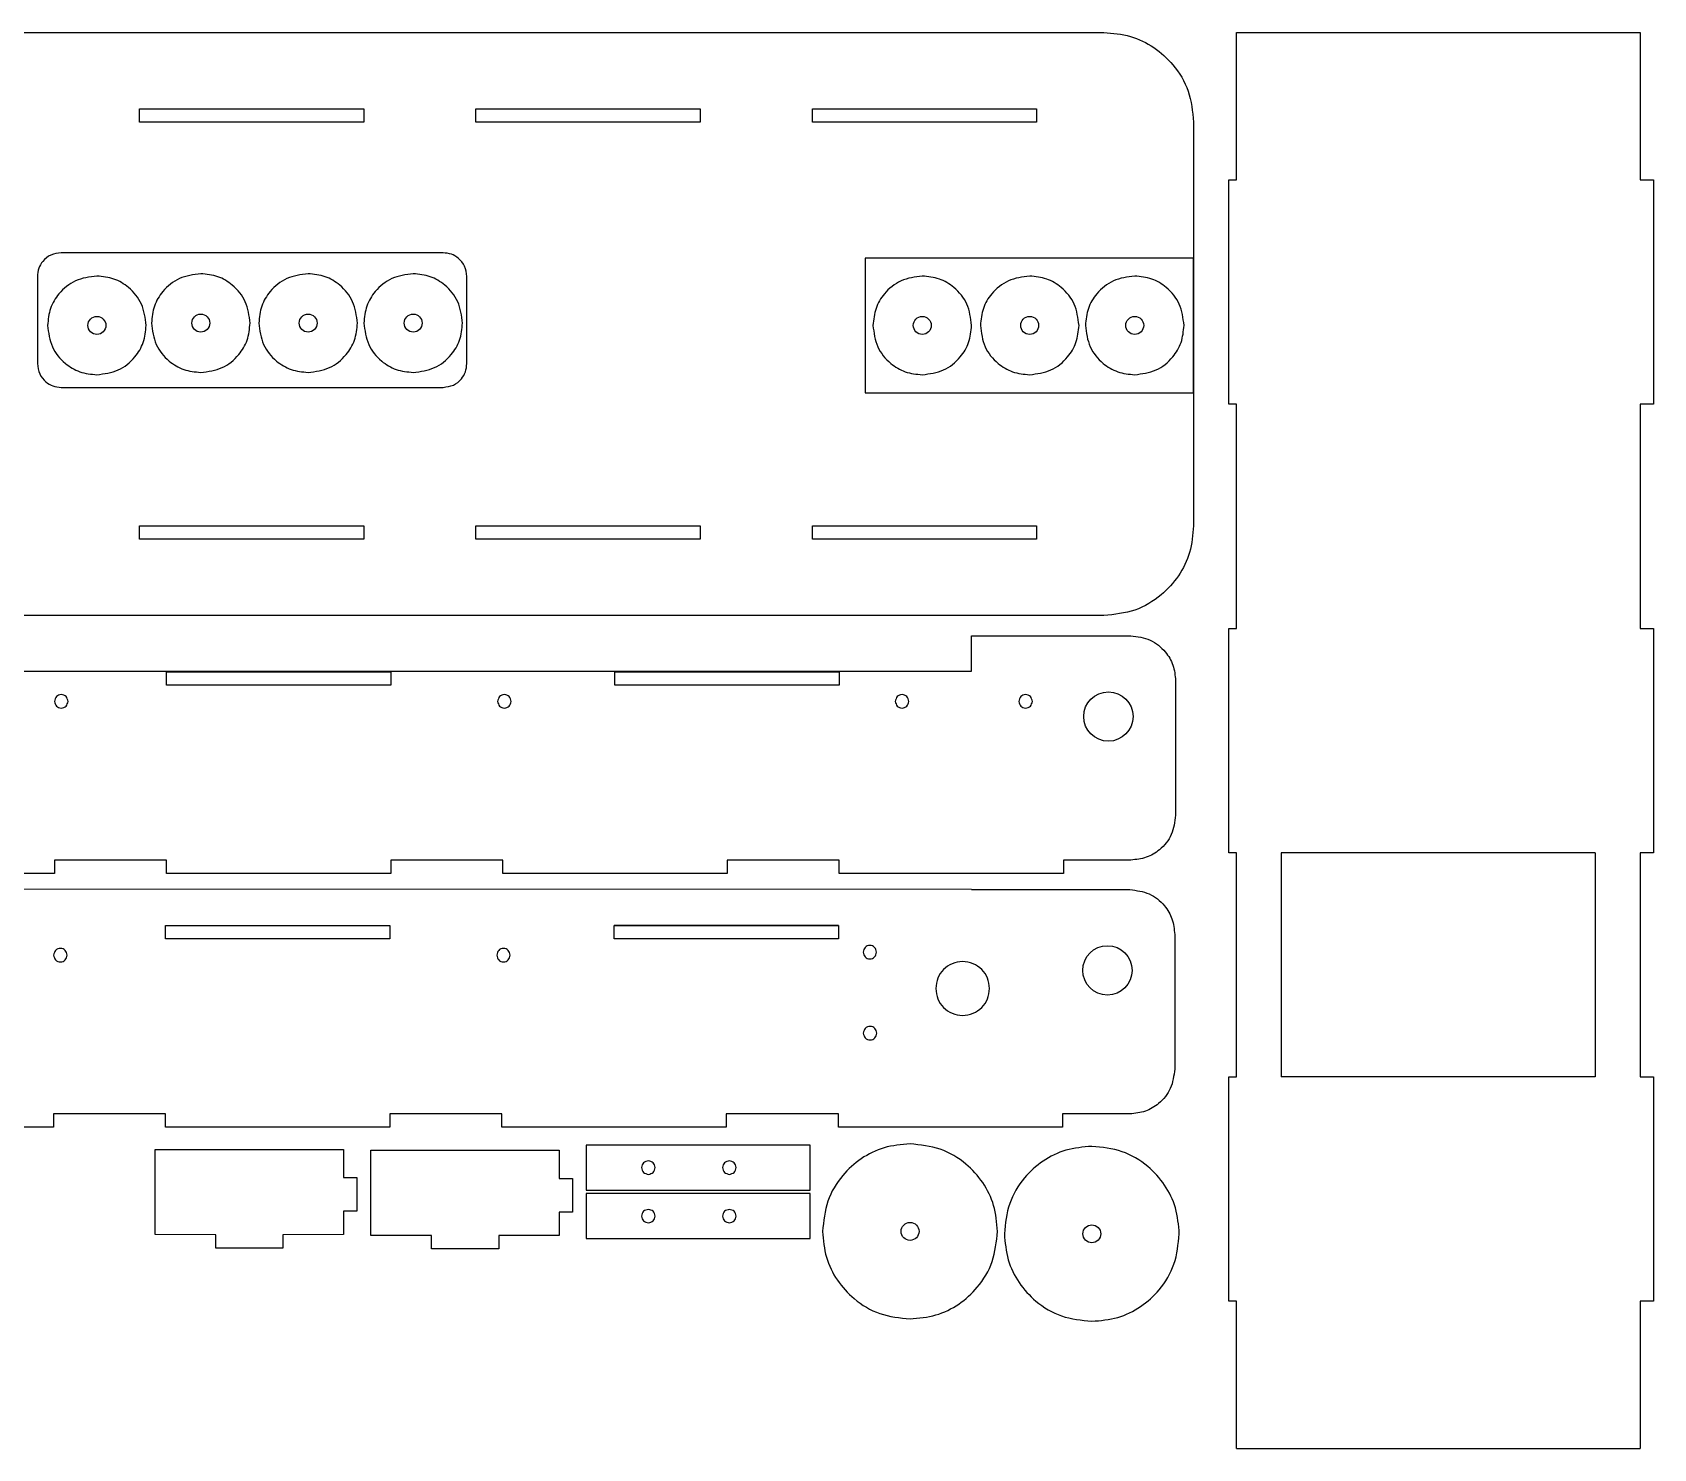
# Model space of a CAD drawing. Header units: centimetres. Extents: x -86 to 29, y -72 to -3.
# Drawn here: x -43 to 29.2, y -66.5 to -3.3 of the extents above; entities that cross this region are included whole.
import ezdxf

# ---------------------------------------------------------------- set-up
doc = ezdxf.new("R2010")
doc.units = ezdxf.units.CM

msp = doc.modelspace()

# ---------------------------------------------------------------- linework, layer by layer
at = {"color": 7, "linetype": 'Continuous'}
for p, q in [((-71.27, -3.307), (4.73, -3.307)), ((10.64, -9.883), (10.64, -3.313)), ((10.64, -3.313), (28.64, -3.313)), ((28.64, -3.313), (28.64, -9.883)), ((-38.27, -7.307), (-38.27, -6.707)), ((-38.27, -6.707), (-28.27, -6.707)), ((-28.27, -6.707), (-28.27, -7.307)), ((-23.27, -6.707), (-13.27, -6.707)), ((-23.27, -7.307), (-23.27, -6.707)), ((-13.27, -6.707), (-13.27, -7.307)), ((-8.27, -6.707), (1.73, -6.707)), ((-8.27, -7.307), (-8.27, -6.707)), ((1.73, -6.707), (1.73, -7.307)), ((-28.27, -7.307), (-38.27, -7.307)), ((-13.27, -7.307), (-23.27, -7.307)), ((1.73, -7.307), (-8.27, -7.307)), ((8.73, -7.307), (8.73, -25.307)), ((10.297, -19.883), (10.297, -9.883)), ((10.297, -9.883), (10.64, -9.883)), ((28.64, -9.883), (29.239, -9.884)), ((29.239, -9.884), (29.241, -19.883)), ((-24.733, -13.133), (-41.768, -13.133)), ((8.723, -13.371), (-5.916, -13.371)), ((-5.916, -13.371), (-5.916, -19.371)), ((8.723, -19.371), (8.723, -13.371)), ((-42.825, -14.191), (-42.825, -18.076)), ((-23.676, -18.076), (-23.676, -14.191)), ((-41.768, -19.133), (-24.733, -19.133)), ((-5.916, -19.371), (8.723, -19.371)), ((10.64, -19.883), (10.297, -19.883)), ((10.64, -29.883), (10.64, -19.883)), ((29.241, -19.883), (28.64, -19.883)), ((28.64, -19.883), (28.64, -29.883)), ((-38.27, -25.307), (-28.27, -25.307)), ((-38.27, -25.907), (-38.27, -25.307)), ((-28.27, -25.907), (-38.27, -25.907)), ((-28.27, -25.307), (-28.27, -25.907)), ((-23.27, -25.307), (-13.27, -25.307)), ((-23.27, -25.907), (-23.27, -25.307)), ((-13.27, -25.907), (-23.27, -25.907)), ((-13.27, -25.307), (-13.27, -25.907)), ((-8.27, -25.307), (1.73, -25.307)), ((-8.27, -25.907), (-8.27, -25.307)), ((1.73, -25.907), (-8.27, -25.907)), ((1.73, -25.307), (1.73, -25.907)), ((4.73, -29.307), (-71.27, -29.307)), ((-1.167, -30.211), (5.93, -30.211)), ((-1.167, -31.786), (-1.167, -30.211)), ((10.297, -39.883), (10.297, -29.883)), ((10.297, -29.883), (10.64, -29.883)), ((28.64, -29.883), (29.24, -29.883)), ((29.24, -29.883), (29.234, -39.883)), ((-62.9, -31.786), (-1.167, -31.786)), ((-37.07, -31.811), (-27.07, -31.811)), ((-37.07, -32.411), (-37.07, -31.811)), ((-27.07, -32.411), (-37.07, -32.411)), ((-27.07, -31.811), (-27.07, -32.411)), ((-17.07, -31.811), (-7.07, -31.811)), ((-17.07, -32.411), (-17.07, -31.811)), ((-7.07, -32.411), (-17.07, -32.411)), ((-7.07, -31.811), (-7.07, -32.411)), ((7.93, -32.211), (7.93, -38.211)), ((-37.07, -40.211), (-42.07, -40.211)), ((-42.07, -40.211), (-42.07, -40.811)), ((-37.07, -40.811), (-37.07, -40.211)), ((-22.07, -40.211), (-27.07, -40.211)), ((-27.07, -40.211), (-27.07, -40.811)), ((-22.07, -40.811), (-22.07, -40.211)), ((-7.07, -40.211), (-12.07, -40.211)), ((-12.07, -40.211), (-12.07, -40.811)), ((-7.07, -40.811), (-7.07, -40.211)), ((5.93, -40.211), (2.93, -40.211)), ((2.93, -40.211), (2.93, -40.811)), ((10.64, -39.883), (10.297, -39.883)), ((10.64, -49.883), (10.64, -39.883)), ((26.64, -39.883), (12.64, -39.883)), ((12.64, -39.883), (12.64, -49.883)), ((26.64, -39.883), (26.64, -49.883)), ((29.234, -39.883), (28.64, -39.883)), ((28.64, -39.883), (28.64, -49.883)), ((-42.07, -40.811), (-52.07, -40.811)), ((-27.07, -40.811), (-37.07, -40.811)), ((-12.07, -40.811), (-22.07, -40.811)), ((2.93, -40.811), (-7.07, -40.811)), ((-1.167, -41.529), (-62.942, -41.509)), ((-1.167, -41.529), (5.889, -41.529)), ((-37.111, -43.729), (-37.111, -43.129)), ((-37.111, -43.129), (-27.111, -43.129)), ((-27.111, -43.129), (-27.111, -43.729)), ((-17.111, -43.729), (-17.111, -43.129)), ((-7.111, -43.129), (-17.111, -43.129)), ((-17.111, -43.129), (-7.111, -43.129)), ((-7.111, -43.129), (-7.111, -43.729)), ((-27.111, -43.729), (-37.111, -43.729)), ((-7.111, -43.729), (-17.111, -43.729)), ((7.889, -43.529), (7.889, -49.529)), ((10.297, -59.883), (10.297, -49.883)), ((10.297, -49.883), (10.64, -49.883)), ((26.64, -49.883), (12.64, -49.883)), ((28.64, -49.883), (29.242, -49.883)), ((29.242, -49.883), (29.24, -59.883)), ((-37.111, -51.529), (-42.111, -51.529)), ((-42.111, -51.529), (-42.111, -52.129)), ((-37.111, -52.129), (-37.111, -51.529)), ((-22.111, -51.529), (-27.111, -51.529)), ((-27.111, -51.529), (-27.111, -52.129)), ((-22.111, -52.129), (-22.111, -51.529)), ((-7.111, -51.529), (-12.111, -51.529)), ((-12.111, -51.529), (-12.111, -52.129)), ((-7.111, -52.129), (-7.111, -51.529)), ((5.889, -51.529), (2.889, -51.529)), ((2.889, -51.529), (2.889, -52.129)), ((-42.111, -52.129), (-52.111, -52.129)), ((-27.111, -52.129), (-37.111, -52.129)), ((-12.111, -52.129), (-22.111, -52.129)), ((2.889, -52.129), (-7.111, -52.129)), ((-37.577, -56.913), (-37.577, -53.111)), ((-37.577, -53.111), (-29.177, -53.111)), ((-29.177, -53.111), (-29.177, -54.373)), ((-27.958, -56.949), (-27.958, -53.147)), ((-27.958, -53.147), (-19.558, -53.147)), ((-19.558, -53.147), (-19.558, -54.409)), ((-8.362, -52.925), (-18.362, -52.925)), ((-18.362, -52.925), (-18.362, -54.925)), ((-8.362, -54.925), (-8.362, -52.925)), ((-29.177, -54.373), (-28.577, -54.373)), ((-28.577, -54.373), (-28.577, -55.873)), ((-19.558, -54.409), (-18.958, -54.409)), ((-18.958, -54.409), (-18.958, -55.909)), ((-18.362, -54.925), (-8.362, -54.925)), ((-8.362, -55.086), (-18.362, -55.086)), ((-18.362, -55.086), (-18.362, -57.086)), ((-8.362, -57.086), (-8.362, -55.086)), ((-28.577, -55.873), (-29.177, -55.873)), ((-29.177, -55.873), (-29.177, -56.913)), ((-18.958, -55.909), (-19.558, -55.909)), ((-19.558, -55.909), (-19.558, -56.949)), ((-34.876, -56.916), (-37.577, -56.913)), ((-34.876, -57.516), (-34.876, -56.916)), ((-29.177, -56.913), (-31.876, -56.916)), ((-31.876, -56.916), (-31.876, -57.516)), ((-25.257, -56.952), (-27.958, -56.949)), ((-25.257, -57.552), (-25.257, -56.952)), ((-19.558, -56.949), (-22.257, -56.952)), ((-22.257, -56.952), (-22.257, -57.552)), ((-18.362, -57.086), (-8.362, -57.086)), ((-31.876, -57.516), (-34.876, -57.516)), ((-22.257, -57.552), (-25.257, -57.552)), ((10.64, -59.883), (10.297, -59.883)), ((10.64, -66.453), (10.64, -59.883)), ((29.24, -59.883), (28.64, -59.883)), ((28.64, -59.883), (28.64, -66.453)), ((10.64, -66.453), (28.64, -66.453))]:
    msp.add_line(p, q, dxfattribs=at)
for centre, radius in [((-35.54, -16.268), 0.4), ((-30.753, -16.268), 0.4), ((-26.068, -16.268), 0.4), ((-40.173, -16.371), 0.4), ((-3.367, -16.371), 0.4), ((1.421, -16.371), 0.4), ((6.105, -16.371), 0.4), ((4.93, -33.811), 1.1), ((4.889, -45.129), 1.1), ((-3.914, -56.769), 0.4), ((4.193, -56.877), 0.4)]:
    msp.add_circle(centre, radius, dxfattribs=at)
for points, knots in [([(4.73, -3.307), (5.131, -3.341), (5.918, -3.409), (6.987, -3.94), (7.897, -4.762), (8.588, -5.912), (8.682, -6.836), (8.73, -7.307)], [0, 0, 0, 0, 0.191416, 0.376259, 0.55902, 0.775587, 1, 1, 1, 1]), ([(-41.768, -13.133), (-41.925, -13.154), (-42.235, -13.194), (-42.579, -13.476), (-42.788, -13.822), (-42.813, -14.067), (-42.825, -14.191)], [0, 0, 0, 0, 0.283705, 0.557916, 0.775025, 1, 1, 1, 1]), ([(-23.676, -14.191), (-23.696, -14.034), (-23.736, -13.724), (-24.019, -13.379), (-24.364, -13.171), (-24.609, -13.146), (-24.733, -13.133)], [0, 0, 0, 0, 0.283706, 0.557917, 0.775026, 1, 1, 1, 1]), ([(-40.173, -14.171), (-40.501, -14.213), (-41.146, -14.297), (-41.862, -14.884), (-42.295, -15.602), (-42.347, -16.112), (-42.373, -16.371)], [0, 0, 0, 0, 0.283707, 0.557917, 0.775026, 1, 1, 1, 1]), ([(-37.973, -16.371), (-38.016, -16.043), (-38.099, -15.399), (-38.687, -14.683), (-39.405, -14.249), (-39.914, -14.197), (-40.173, -14.171)], [0, 0, 0, 0, 0.283706, 0.557917, 0.775026, 1, 1, 1, 1]), ([(-35.54, -14.068), (-35.868, -14.11), (-36.513, -14.194), (-37.229, -14.781), (-37.662, -15.499), (-37.714, -16.009), (-37.74, -16.268)], [0, 0, 0, 0, 0.283705, 0.557915, 0.775024, 1, 1, 1, 1]), ([(-33.34, -16.268), (-33.383, -15.94), (-33.466, -15.296), (-34.054, -14.58), (-34.772, -14.146), (-35.281, -14.094), (-35.54, -14.068)], [0, 0, 0, 0, 0.283706, 0.557917, 0.775026, 1, 1, 1, 1]), ([(-30.753, -14.068), (-31.081, -14.11), (-31.725, -14.194), (-32.441, -14.781), (-32.875, -15.499), (-32.927, -16.009), (-32.953, -16.268)], [0, 0, 0, 0, 0.283704, 0.557916, 0.775025, 1, 1, 1, 1]), ([(-28.553, -16.268), (-28.595, -15.94), (-28.679, -15.296), (-29.266, -14.58), (-29.984, -14.146), (-30.494, -14.094), (-30.753, -14.068)], [0, 0, 0, 0, 0.283706, 0.557918, 0.775026, 1, 1, 1, 1]), ([(-26.068, -14.068), (-26.396, -14.11), (-27.041, -14.194), (-27.757, -14.781), (-28.19, -15.499), (-28.242, -16.009), (-28.268, -16.268)], [0, 0, 0, 0, 0.283707, 0.557917, 0.775025, 1, 1, 1, 1]), ([(-23.868, -16.268), (-23.911, -15.94), (-23.994, -15.296), (-24.582, -14.58), (-25.3, -14.146), (-25.809, -14.094), (-26.068, -14.068)], [0, 0, 0, 0, 0.283706, 0.557917, 0.775026, 1, 1, 1, 1]), ([(-3.367, -14.171), (-3.694, -14.213), (-4.339, -14.297), (-5.055, -14.884), (-5.488, -15.602), (-5.54, -16.112), (-5.567, -16.371)], [0, 0, 0, 0, 0.283704, 0.557916, 0.775025, 1, 1, 1, 1]), ([(-1.167, -16.371), (-1.209, -16.043), (-1.292, -15.399), (-1.88, -14.683), (-2.598, -14.249), (-3.107, -14.197), (-3.367, -14.171)], [0, 0, 0, 0, 0.283705, 0.557917, 0.775025, 1, 1, 1, 1]), ([(1.421, -14.171), (1.093, -14.213), (0.448, -14.297), (-0.267, -14.884), (-0.701, -15.602), (-0.753, -16.112), (-0.779, -16.371)], [0, 0, 0, 0, 0.283704, 0.557916, 0.775025, 1, 1, 1, 1]), ([(3.621, -16.371), (3.578, -16.043), (3.495, -15.399), (2.907, -14.683), (2.189, -14.249), (1.68, -14.197), (1.421, -14.171)], [0, 0, 0, 0, 0.283705, 0.557917, 0.775025, 1, 1, 1, 1]), ([(6.105, -14.171), (5.778, -14.213), (5.133, -14.297), (4.417, -14.884), (3.984, -15.602), (3.932, -16.112), (3.905, -16.371)], [0, 0, 0, 0, 0.283704, 0.557915, 0.775025, 1, 1, 1, 1]), ([(8.305, -16.371), (8.263, -16.043), (8.179, -15.399), (7.592, -14.683), (6.874, -14.249), (6.365, -14.197), (6.105, -14.171)], [0, 0, 0, 0, 0.283705, 0.557917, 0.775026, 1, 1, 1, 1]), ([(-42.373, -16.371), (-42.331, -16.699), (-42.248, -17.343), (-41.66, -18.059), (-40.942, -18.493), (-40.433, -18.545), (-40.173, -18.571)], [0, 0, 0, 0, 0.283704, 0.557916, 0.775025, 1, 1, 1, 1]), ([(-40.173, -18.571), (-39.846, -18.528), (-39.201, -18.445), (-38.485, -17.858), (-38.052, -17.139), (-38, -16.63), (-37.973, -16.371)], [0, 0, 0, 0, 0.283703, 0.557916, 0.775025, 1, 1, 1, 1]), ([(-37.74, -16.268), (-37.698, -16.596), (-37.615, -17.24), (-37.027, -17.956), (-36.309, -18.39), (-35.8, -18.442), (-35.54, -18.468)], [0, 0, 0, 0, 0.283704, 0.557916, 0.775025, 1, 1, 1, 1]), ([(-35.54, -18.468), (-35.213, -18.426), (-34.568, -18.342), (-33.852, -17.755), (-33.419, -17.037), (-33.367, -16.527), (-33.34, -16.268)], [0, 0, 0, 0, 0.283705, 0.557917, 0.775026, 1, 1, 1, 1]), ([(-32.953, -16.268), (-32.911, -16.596), (-32.827, -17.24), (-32.24, -17.956), (-31.522, -18.39), (-31.012, -18.442), (-30.753, -18.468)], [0, 0, 0, 0, 0.283704, 0.557916, 0.775025, 1, 1, 1, 1]), ([(-30.753, -18.468), (-30.425, -18.426), (-29.781, -18.342), (-29.065, -17.755), (-28.631, -17.037), (-28.579, -16.527), (-28.553, -16.268)], [0, 0, 0, 0, 0.283705, 0.557917, 0.775026, 1, 1, 1, 1]), ([(-28.268, -16.268), (-28.226, -16.596), (-28.143, -17.24), (-27.555, -17.956), (-26.837, -18.39), (-26.328, -18.442), (-26.068, -18.468)], [0, 0, 0, 0, 0.283705, 0.557917, 0.775025, 1, 1, 1, 1]), ([(-26.068, -18.468), (-25.741, -18.426), (-25.096, -18.342), (-24.38, -17.755), (-23.947, -17.037), (-23.895, -16.527), (-23.868, -16.268)], [0, 0, 0, 0, 0.283703, 0.557916, 0.775025, 1, 1, 1, 1]), ([(-5.567, -16.371), (-5.524, -16.699), (-5.441, -17.343), (-4.853, -18.059), (-4.135, -18.493), (-3.626, -18.545), (-3.367, -18.571)], [0, 0, 0, 0, 0.283705, 0.557916, 0.775026, 1, 1, 1, 1]), ([(-3.367, -18.571), (-3.039, -18.528), (-2.394, -18.445), (-1.678, -17.858), (-1.245, -17.139), (-1.193, -16.63), (-1.167, -16.371)], [0, 0, 0, 0, 0.283705, 0.557917, 0.775026, 1, 1, 1, 1]), ([(-0.779, -16.371), (-0.737, -16.699), (-0.653, -17.343), (-0.066, -18.059), (0.652, -18.493), (1.162, -18.545), (1.421, -18.571)], [0, 0, 0, 0, 0.283704, 0.557916, 0.775025, 1, 1, 1, 1]), ([(1.421, -18.571), (1.749, -18.528), (2.393, -18.445), (3.109, -17.858), (3.543, -17.139), (3.595, -16.63), (3.621, -16.371)], [0, 0, 0, 0, 0.283706, 0.557917, 0.775026, 1, 1, 1, 1]), ([(3.905, -16.371), (3.948, -16.699), (4.031, -17.343), (4.619, -18.059), (5.337, -18.493), (5.846, -18.545), (6.105, -18.571)], [0, 0, 0, 0, 0.283705, 0.557917, 0.775026, 1, 1, 1, 1]), ([(6.105, -18.571), (6.433, -18.528), (7.078, -18.445), (7.794, -17.858), (8.227, -17.139), (8.279, -16.63), (8.305, -16.371)], [0, 0, 0, 0, 0.283706, 0.557918, 0.775026, 1, 1, 1, 1]), ([(-42.825, -18.076), (-42.805, -18.233), (-42.765, -18.543), (-42.482, -18.887), (-42.137, -19.096), (-41.892, -19.121), (-41.768, -19.133)], [0, 0, 0, 0, 0.283705, 0.557918, 0.775027, 1, 1, 1, 1]), ([(-24.733, -19.133), (-24.576, -19.113), (-24.266, -19.073), (-23.922, -18.79), (-23.713, -18.445), (-23.688, -18.2), (-23.676, -18.076)], [0, 0, 0, 0, 0.283701, 0.557913, 0.775024, 1, 1, 1, 1]), ([(8.73, -25.307), (8.695, -25.708), (8.628, -26.495), (8.097, -27.564), (7.275, -28.474), (6.125, -29.165), (5.2, -29.259), (4.73, -29.307)], [0, 0, 0, 0, 0.191415, 0.376259, 0.55902, 0.775587, 1, 1, 1, 1]), ([(5.93, -30.211), (6.228, -30.25), (6.814, -30.326), (7.465, -30.86), (7.859, -31.512), (7.906, -31.976), (7.93, -32.211)], [0, 0, 0, 0, 0.2837049, 0.5579166, 0.7750254, 1, 1, 1, 1]), ([(-41.46, -33.136), (-41.479, -33.057), (-41.517, -32.9), (-41.76, -32.803), (-42.003, -32.9), (-42.041, -33.057), (-42.06, -33.136)], [0, 0, 0, 0, 0.250005, 0.500003, 0.750002, 1, 1, 1, 1]), ([(-42.06, -33.136), (-42.041, -33.214), (-42.003, -33.371), (-41.76, -33.468), (-41.517, -33.371), (-41.479, -33.214), (-41.46, -33.136)], [0, 0, 0, 0, 0.249995, 0.499997, 0.749998, 1, 1, 1, 1]), ([(-21.704, -33.136), (-21.723, -33.057), (-21.761, -32.9), (-22.004, -32.803), (-22.247, -32.9), (-22.285, -33.057), (-22.304, -33.136)], [0, 0, 0, 0, 0.250002, 0.499999, 0.749999, 1, 1, 1, 1]), ([(-22.304, -33.136), (-22.285, -33.214), (-22.247, -33.371), (-22.004, -33.468), (-21.761, -33.371), (-21.723, -33.214), (-21.704, -33.136)], [0, 0, 0, 0, 0.249998, 0.5, 0.749999, 1, 1, 1, 1]), ([(-3.971, -33.136), (-3.99, -33.057), (-4.028, -32.9), (-4.271, -32.803), (-4.515, -32.9), (-4.552, -33.057), (-4.571, -33.136)], [0, 0, 0, 0, 0.250001, 0.499998, 0.749999, 1, 1, 1, 1]), ([(-4.571, -33.136), (-4.552, -33.214), (-4.515, -33.371), (-4.271, -33.468), (-4.028, -33.371), (-3.99, -33.214), (-3.971, -33.136)], [0, 0, 0, 0, 0.250001, 0.500002, 0.75, 1, 1, 1, 1]), ([(1.541, -33.136), (1.522, -33.057), (1.484, -32.9), (1.241, -32.803), (0.998, -32.9), (0.96, -33.057), (0.941, -33.136)], [0, 0, 0, 0, 0.250001, 0.500002, 0.75, 1, 1, 1, 1]), ([(0.941, -33.136), (0.96, -33.214), (0.998, -33.371), (1.241, -33.468), (1.484, -33.371), (1.522, -33.214), (1.541, -33.136)], [0, 0, 0, 0, 0.25, 0.499998, 0.749999, 1, 1, 1, 1]), ([(7.93, -38.211), (7.892, -38.509), (7.816, -39.095), (7.282, -39.746), (6.629, -40.14), (6.166, -40.187), (5.93, -40.211)], [0, 0, 0, 0, 0.283705, 0.557916, 0.775025, 1, 1, 1, 1]), ([(5.889, -41.529), (6.187, -41.567), (6.773, -41.643), (7.423, -42.177), (7.818, -42.83), (7.865, -43.293), (7.889, -43.529)], [0, 0, 0, 0, 0.283705, 0.557917, 0.775026, 1, 1, 1, 1]), ([(-5.405, -44.32), (-5.424, -44.241), (-5.462, -44.085), (-5.705, -43.987), (-5.948, -44.085), (-5.986, -44.241), (-6.005, -44.32)], [0, 0, 0, 0, 0.25, 0.5, 0.750001, 1, 1, 1, 1]), ([(-41.501, -44.453), (-41.52, -44.375), (-41.558, -44.218), (-41.801, -44.121), (-42.044, -44.218), (-42.082, -44.375), (-42.101, -44.453)], [0, 0, 0, 0, 0.250002, 0.5, 0.750001, 1, 1, 1, 1]), ([(-42.101, -44.453), (-42.082, -44.531), (-42.044, -44.688), (-41.801, -44.785), (-41.558, -44.688), (-41.52, -44.531), (-41.501, -44.453)], [0, 0, 0, 0, 0.25, 0.500002, 0.75, 1, 1, 1, 1]), ([(-21.745, -44.453), (-21.764, -44.375), (-21.802, -44.218), (-22.045, -44.121), (-22.288, -44.218), (-22.326, -44.375), (-22.345, -44.453)], [0, 0, 0, 0, 0.250002, 0.500004, 0.750002, 1, 1, 1, 1]), ([(-22.345, -44.453), (-22.326, -44.531), (-22.288, -44.688), (-22.045, -44.785), (-21.802, -44.688), (-21.764, -44.531), (-21.745, -44.453)], [0, 0, 0, 0, 0.249997, 0.499995, 0.749998, 1, 1, 1, 1]), ([(-6.005, -44.32), (-5.986, -44.398), (-5.948, -44.555), (-5.705, -44.652), (-5.462, -44.555), (-5.424, -44.398), (-5.405, -44.32)], [0, 0, 0, 0, 0.249999, 0.499999, 0.75, 1, 1, 1, 1]), ([(-0.368, -45.938), (-0.386, -45.778), (-0.423, -45.464), (-0.7, -45.069), (-1.093, -44.801), (-1.568, -44.706), (-2.043, -44.801), (-2.435, -45.069), (-2.713, -45.464), (-2.749, -45.778), (-2.768, -45.938)], [0, 0, 0, 0, 0.127201, 0.25, 0.3728, 0.500001, 0.627201, 0.75, 0.872799, 1, 1, 1, 1]), ([(-2.768, -45.938), (-2.749, -46.098), (-2.713, -46.413), (-2.435, -46.808), (-2.043, -47.075), (-1.568, -47.17), (-1.093, -47.075), (-0.7, -46.808), (-0.423, -46.413), (-0.386, -46.098), (-0.368, -45.938)], [0, 0, 0, 0, 0.1272, 0.25, 0.372799, 0.499999, 0.6272, 0.75, 0.8728, 1, 1, 1, 1]), ([(-5.397, -47.93), (-5.416, -47.852), (-5.454, -47.695), (-5.697, -47.597), (-5.94, -47.695), (-5.978, -47.852), (-5.997, -47.93)], [0, 0, 0, 0, 0.249999, 0.499998, 0.75, 1, 1, 1, 1]), ([(-5.997, -47.93), (-5.978, -48.008), (-5.94, -48.165), (-5.697, -48.262), (-5.454, -48.165), (-5.416, -48.008), (-5.397, -47.93)], [0, 0, 0, 0, 0.250001, 0.500002, 0.75, 1, 1, 1, 1]), ([(7.889, -49.529), (7.85, -49.827), (7.774, -50.413), (7.24, -51.063), (6.587, -51.458), (6.124, -51.505), (5.889, -51.529)], [0, 0, 0, 0, 0.283705, 0.557916, 0.775025, 1, 1, 1, 1]), ([(-3.914, -52.869), (-4.304, -52.902), (-5.072, -52.968), (-6.114, -53.486), (-7.002, -54.287), (-7.676, -55.408), (-7.767, -56.31), (-7.814, -56.769)], [0, 0, 0, 0, 0.191415, 0.376259, 0.55902, 0.775587, 1, 1, 1, 1]), ([(-0.014, -56.769), (-0.047, -56.378), (-0.113, -55.61), (-0.631, -54.568), (-1.432, -53.681), (-2.553, -53.007), (-3.455, -52.915), (-3.914, -52.869)], [0, 0, 0, 0, 0.191415, 0.376259, 0.55902, 0.775587, 1, 1, 1, 1]), ([(4.193, -52.977), (3.802, -53.01), (3.034, -53.076), (1.992, -53.594), (1.105, -54.395), (0.431, -55.517), (0.339, -56.418), (0.293, -56.877)], [0, 0, 0, 0, 0.191415, 0.376259, 0.55902, 0.775587, 1, 1, 1, 1]), ([(8.093, -56.877), (8.059, -56.486), (7.993, -55.718), (7.476, -54.677), (6.674, -53.789), (5.553, -53.115), (4.651, -53.023), (4.193, -52.977)], [0, 0, 0, 0, 0.191415, 0.376259, 0.55902, 0.775587, 1, 1, 1, 1]), ([(-15.582, -53.625), (-15.66, -53.644), (-15.817, -53.682), (-15.914, -53.925), (-15.817, -54.169), (-15.66, -54.207), (-15.582, -54.225)], [0, 0, 0, 0, 0.250008, 0.500007, 0.750004, 1, 1, 1, 1]), ([(-15.582, -54.225), (-15.504, -54.207), (-15.347, -54.169), (-15.25, -53.925), (-15.347, -53.682), (-15.504, -53.644), (-15.582, -53.625)], [0, 0, 0, 0, 0.249992, 0.499993, 0.749996, 1, 1, 1, 1]), ([(-11.972, -53.625), (-12.05, -53.644), (-12.207, -53.682), (-12.304, -53.925), (-12.207, -54.169), (-12.05, -54.207), (-11.972, -54.225)], [0, 0, 0, 0, 0.250001, 0.500003, 0.750001, 1, 1, 1, 1]), ([(-11.972, -54.225), (-11.893, -54.207), (-11.737, -54.169), (-11.639, -53.925), (-11.737, -53.682), (-11.893, -53.644), (-11.972, -53.625)], [0, 0, 0, 0, 0.249999, 0.499997, 0.749999, 1, 1, 1, 1]), ([(-15.582, -55.786), (-15.66, -55.805), (-15.817, -55.843), (-15.914, -56.086), (-15.817, -56.329), (-15.66, -56.367), (-15.582, -56.386)], [0, 0, 0, 0, 0.2500077, 0.5000075, 0.7500037, 1, 1, 1, 1]), ([(-15.582, -56.386), (-15.504, -56.367), (-15.347, -56.329), (-15.25, -56.086), (-15.347, -55.843), (-15.504, -55.805), (-15.582, -55.786)], [0, 0, 0, 0, 0.249992, 0.499993, 0.749996, 1, 1, 1, 1]), ([(-11.972, -55.786), (-12.05, -55.805), (-12.207, -55.843), (-12.304, -56.086), (-12.207, -56.329), (-12.05, -56.367), (-11.972, -56.386)], [0, 0, 0, 0, 0.2500008, 0.5000029, 0.7500014, 1, 1, 1, 1]), ([(-11.972, -56.386), (-11.893, -56.367), (-11.737, -56.329), (-11.639, -56.086), (-11.737, -55.843), (-11.893, -55.805), (-11.972, -55.786)], [0, 0, 0, 0, 0.249999, 0.499997, 0.749999, 1, 1, 1, 1]), ([(-7.814, -56.769), (-7.78, -57.159), (-7.714, -57.928), (-7.197, -58.969), (-6.395, -59.857), (-5.274, -60.531), (-4.372, -60.622), (-3.914, -60.669)], [0, 0, 0, 0, 0.191415, 0.3762582, 0.5590199, 0.775587, 1, 1, 1, 1]), ([(-3.914, -60.669), (-3.523, -60.635), (-2.755, -60.569), (-1.713, -60.052), (-0.826, -59.25), (-0.152, -58.129), (-0.06, -57.227), (-0.014, -56.769)], [0, 0, 0, 0, 0.191415, 0.376259, 0.559021, 0.775587, 1, 1, 1, 1]), ([(0.293, -56.877), (0.326, -57.268), (0.392, -58.036), (0.91, -59.077), (1.711, -59.965), (2.832, -60.639), (3.734, -60.73), (4.193, -60.777)], [0, 0, 0, 0, 0.191415, 0.376258, 0.55902, 0.775587, 1, 1, 1, 1]), ([(4.193, -60.777), (4.583, -60.743), (5.352, -60.677), (6.393, -60.16), (7.281, -59.358), (7.955, -58.237), (8.046, -57.336), (8.093, -56.877)], [0, 0, 0, 0, 0.191416, 0.376259, 0.559021, 0.775588, 1, 1, 1, 1])]:
    msp.add_open_spline(points, degree=3, knots=knots, dxfattribs=at)

doc.saveas('drawing.dxf')
